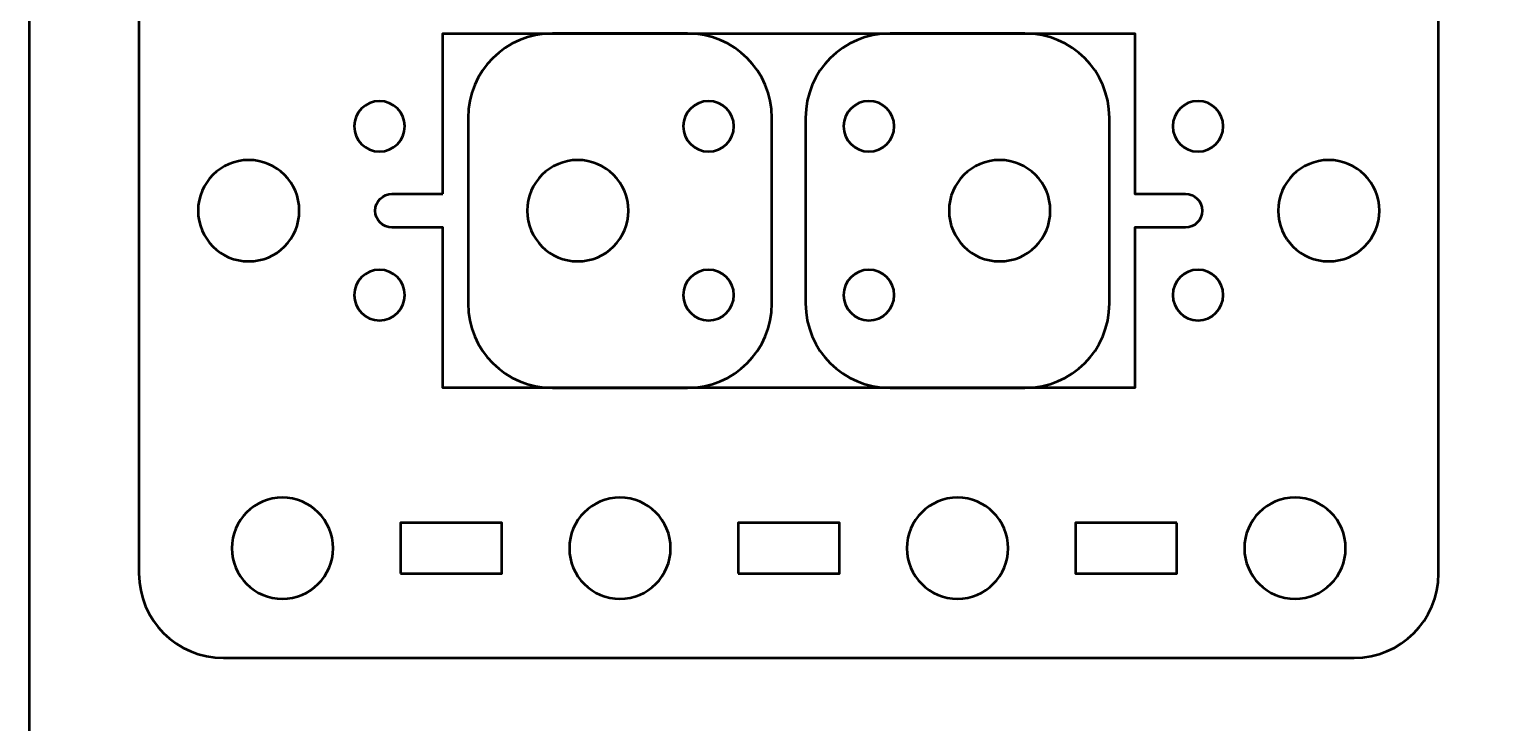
# Model space of a CAD drawing. Header units: centimetres. Extents: x -17.9 to -3.1, y -25.3 to -4.3.
# Drawn here: x -17.9 to -9.22, y -17.88 to -13.77 of the extents above; entities that cross this region are included whole.
import ezdxf

# ---------------------------------------------------------------- set-up
doc = ezdxf.new("R2010")
doc.units = ezdxf.units.CM
doc.header["$MEASUREMENT"] = 0
doc.layers.add('Layer 1', color=7, linetype='Continuous')

msp = doc.modelspace()

# ---------------------------------------------------------------- linework, layer by layer
at = {"layer": 'Layer 1', "color": 7, "lineweight": 53}
msp.add_open_spline([(-17.90003, -24.8499), (-17.90003, -24.8499), (-17.90003, -4.84994), (-17.90003, -4.84994), (-17.90003, -4.84994), (-17.90003, -4.57297), (-17.67694, -4.34998), (-17.39994, -4.34998), (-17.39994, -4.34998), (-17.39994, -4.34998), (-3.60007, -4.34998), (-3.60007, -4.34998), (-3.60007, -4.34998), (-3.32293, -4.34998), (-3.09997, -4.57297), (-3.09997, -4.84994), (-3.09997, -4.84994), (-3.09997, -4.84994), (-3.09997, -24.8499), (-3.09997, -24.8499), (-3.09997, -24.8499), (-3.09997, -25.1269), (-3.32293, -25.34999), (-3.60007, -25.34999), (-3.60007, -25.34999), (-3.60007, -25.34999), (-17.39994, -25.34999), (-17.39994, -25.34999), (-17.39994, -25.34999), (-17.67694, -25.34999), (-17.90003, -25.1269), (-17.90003, -24.8499)], degree=3, knots=[0, 0, 0, 0, 0.125, 0.125, 0.125, 0.125, 0.25, 0.25, 0.25, 0.25, 0.375, 0.375, 0.375, 0.375, 0.5, 0.5, 0.5, 0.5, 0.625, 0.625, 0.625, 0.625, 0.75, 0.75, 0.75, 0.75, 0.875, 0.875, 0.875, 0.875, 1, 1, 1, 1], dxfattribs=at)
at = {"layer": 'Layer 1', "color": 2, "lineweight": 53}
for points, knots in [([(-10.05011, -12.19998), (-9.77311, -12.19998), (-9.55001, -12.42307), (-9.55001, -12.70007), (-9.55001, -12.70007), (-9.55001, -12.70007), (-9.55001, -16.99993), (-9.55001, -16.99993), (-9.55001, -16.99993), (-9.55001, -17.27706), (-9.77311, -17.50002), (-10.05011, -17.50002), (-10.05011, -17.50002), (-12.8167, -17.50002), (-13.98332, -17.50002), (-16.74991, -17.50002), (-16.74991, -17.50002), (-17.02691, -17.50002), (-17.25001, -17.27693), (-17.25001, -16.99993), (-17.25001, -16.99993), (-17.25001, -16.99993), (-17.25001, -12.70007), (-17.25001, -12.70007), (-17.25001, -12.70007), (-17.25001, -12.42294), (-17.02691, -12.19998), (-16.74991, -12.19998), (-16.74991, -12.19998), (-13.98332, -12.19998), (-12.8167, -12.19998), (-10.05011, -12.19998)], [0, 0, 0, 0, 0.125, 0.125, 0.125, 0.125, 0.25, 0.25, 0.25, 0.25, 0.375, 0.375, 0.375, 0.375, 0.5, 0.5, 0.5, 0.5, 0.625, 0.625, 0.625, 0.625, 0.75, 0.75, 0.75, 0.75, 0.875, 0.875, 0.875, 0.875, 1, 1, 1, 1]), ([(-15.45001, -14.75002), (-15.45001, -14.75002), (-15.75006, -14.75002), (-15.75006, -14.75002), (-15.75006, -14.75002), (-15.80527, -14.75002), (-15.85006, -14.79481), (-15.85006, -14.85002), (-15.85006, -14.85002), (-15.85006, -14.90523), (-15.80527, -14.95002), (-15.75006, -14.95002), (-15.75006, -14.95002), (-15.75006, -14.95002), (-15.45001, -14.95002), (-15.45001, -14.95002), (-15.45001, -14.95002), (-15.45001, -14.95002), (-15.45001, -15.89999), (-15.45001, -15.89999), (-15.45001, -15.89999), (-15.45001, -15.89999), (-11.35001, -15.9), (-11.35001, -15.9), (-11.35001, -15.9), (-11.35001, -15.9), (-11.35001, -14.94998), (-11.35001, -14.94998), (-11.35001, -14.94998), (-11.35001, -14.94998), (-11.04996, -14.94998), (-11.04996, -14.94998), (-11.04996, -14.94998), (-10.99475, -14.94998), (-10.94996, -14.90519), (-10.94996, -14.84998), (-10.94996, -14.84998), (-10.94996, -14.79477), (-10.99475, -14.74998), (-11.04996, -14.74998), (-11.04996, -14.74998), (-11.04996, -14.74998), (-11.35001, -14.74998), (-11.35001, -14.74998), (-11.35001, -14.74998), (-11.35001, -14.74998), (-11.35001, -13.80001), (-11.35001, -13.80001), (-11.35001, -13.80001), (-11.35001, -13.80001), (-15.45001, -13.8), (-15.45001, -13.8), (-15.45001, -13.8), (-15.45001, -13.8), (-15.45001, -14.75002), (-15.45001, -14.75002)], [0, 0, 0, 0, 0.0714286, 0.0714286, 0.0714286, 0.0714286, 0.1428571, 0.1428571, 0.1428571, 0.1428571, 0.2142857, 0.2142857, 0.2142857, 0.2142857, 0.2857143, 0.2857143, 0.2857143, 0.2857143, 0.3571429, 0.3571429, 0.3571429, 0.3571429, 0.4285714, 0.4285714, 0.4285714, 0.4285714, 0.5, 0.5, 0.5, 0.5, 0.5714286, 0.5714286, 0.5714286, 0.5714286, 0.6428571, 0.6428571, 0.6428571, 0.6428571, 0.7142857, 0.7142857, 0.7142857, 0.7142857, 0.7857143, 0.7857143, 0.7857143, 0.7857143, 0.8571429, 0.8571429, 0.8571429, 0.8571429, 0.9285714, 0.9285714, 0.9285714, 0.9285714, 1, 1, 1, 1]), ([(-14.00011, -13.79998), (-13.72311, -13.79998), (-13.50001, -14.02307), (-13.50001, -14.30007), (-13.50001, -14.30007), (-13.50001, -14.30007), (-13.50001, -15.39993), (-13.50001, -15.39993), (-13.50001, -15.39993), (-13.50001, -15.67706), (-13.72311, -15.90002), (-14.00011, -15.90002), (-14.00011, -15.90002), (-14.00011, -15.90002), (-14.79991, -15.90002), (-14.79991, -15.90002), (-14.79991, -15.90002), (-15.07691, -15.90002), (-15.30001, -15.67693), (-15.30001, -15.39993), (-15.30001, -15.39993), (-15.30001, -15.39993), (-15.30001, -14.30007), (-15.30001, -14.30007), (-15.30001, -14.30007), (-15.30001, -14.02294), (-15.07691, -13.79998), (-14.79991, -13.79998), (-14.79991, -13.79998), (-14.79991, -13.79998), (-14.00011, -13.79998), (-14.00011, -13.79998)], [0, 0, 0, 0, 0.125, 0.125, 0.125, 0.125, 0.25, 0.25, 0.25, 0.25, 0.375, 0.375, 0.375, 0.375, 0.5, 0.5, 0.5, 0.5, 0.625, 0.625, 0.625, 0.625, 0.75, 0.75, 0.75, 0.75, 0.875, 0.875, 0.875, 0.875, 1, 1, 1, 1]), ([(-12.79991, -15.90002), (-13.07691, -15.90002), (-13.30001, -15.67693), (-13.30001, -15.39993), (-13.30001, -15.39993), (-13.30001, -15.39993), (-13.30001, -14.30007), (-13.30001, -14.30007), (-13.30001, -14.30007), (-13.30001, -14.02294), (-13.07691, -13.79998), (-12.79991, -13.79998), (-12.79991, -13.79998), (-12.79991, -13.79998), (-12.00011, -13.79998), (-12.00011, -13.79998), (-12.00011, -13.79998), (-11.72311, -13.79998), (-11.50001, -14.02307), (-11.50001, -14.30007), (-11.50001, -14.30007), (-11.50001, -14.30007), (-11.50001, -15.39993), (-11.50001, -15.39993), (-11.50001, -15.39993), (-11.50001, -15.67706), (-11.72311, -15.90002), (-12.00011, -15.90002), (-12.00011, -15.90002), (-12.00011, -15.90002), (-12.79991, -15.90002), (-12.79991, -15.90002)], [0, 0, 0, 0, 0.125, 0.125, 0.125, 0.125, 0.25, 0.25, 0.25, 0.25, 0.375, 0.375, 0.375, 0.375, 0.5, 0.5, 0.5, 0.5, 0.625, 0.625, 0.625, 0.625, 0.75, 0.75, 0.75, 0.75, 0.875, 0.875, 0.875, 0.875, 1, 1, 1, 1])]:
    msp.add_open_spline(points, degree=3, knots=knots, dxfattribs=at)
at = {"layer": 'Layer 1', "color": 250, "lineweight": 53}
for points in [[(-15.82506, -14.20002), (-15.74244, -14.20002), (-15.67506, -14.26741), (-15.67506, -14.35003), (-15.67506, -14.35003), (-15.67506, -14.43263), (-15.74244, -14.50002), (-15.82506, -14.50002), (-15.82506, -14.50002), (-15.90768, -14.50002), (-15.97506, -14.43263), (-15.97506, -14.35003), (-15.97506, -14.35003), (-15.97506, -14.26741), (-15.90768, -14.20002), (-15.82506, -14.20002)], [(-13.87506, -14.20002), (-13.79244, -14.20002), (-13.72506, -14.26741), (-13.72506, -14.35003), (-13.72506, -14.35003), (-13.72506, -14.43263), (-13.79244, -14.50002), (-13.87506, -14.50002), (-13.87506, -14.50002), (-13.95768, -14.50002), (-14.02506, -14.43263), (-14.02506, -14.35003), (-14.02506, -14.35003), (-14.02506, -14.26741), (-13.95768, -14.20002), (-13.87506, -14.20002)], [(-12.92496, -14.49998), (-13.00758, -14.49998), (-13.07496, -14.43259), (-13.07496, -14.34998), (-13.07496, -14.34998), (-13.07496, -14.26737), (-13.00758, -14.19998), (-12.92496, -14.19998), (-12.92496, -14.19998), (-12.84234, -14.19998), (-12.77496, -14.26737), (-12.77496, -14.34998), (-12.77496, -14.34998), (-12.77496, -14.43259), (-12.84234, -14.49998), (-12.92496, -14.49998)], [(-10.97496, -14.49998), (-11.05758, -14.49998), (-11.12496, -14.43259), (-11.12496, -14.34998), (-11.12496, -14.34998), (-11.12496, -14.26737), (-11.05758, -14.19998), (-10.97496, -14.19998), (-10.97496, -14.19998), (-10.89234, -14.19998), (-10.82496, -14.26737), (-10.82496, -14.34998), (-10.82496, -14.34998), (-10.82496, -14.43259), (-10.89234, -14.49998), (-10.97496, -14.49998)], [(-10.97496, -14.49998), (-11.05758, -14.49998), (-11.12496, -14.43259), (-11.12496, -14.34998), (-11.12496, -14.34998), (-11.12496, -14.26737), (-11.05758, -14.19998), (-10.97496, -14.19998), (-10.97496, -14.19998), (-10.89234, -14.19998), (-10.82496, -14.26737), (-10.82496, -14.34998), (-10.82496, -14.34998), (-10.82496, -14.43259), (-10.89234, -14.49998), (-10.97496, -14.49998)], [(-15.82506, -15.20002), (-15.74244, -15.20002), (-15.67506, -15.26741), (-15.67506, -15.35002), (-15.67506, -15.35002), (-15.67506, -15.43263), (-15.74244, -15.50002), (-15.82506, -15.50002), (-15.82506, -15.50002), (-15.90768, -15.50002), (-15.97506, -15.43263), (-15.97506, -15.35002), (-15.97506, -15.35002), (-15.97506, -15.26741), (-15.90768, -15.20002), (-15.82506, -15.20002)], [(-13.87506, -15.20002), (-13.79244, -15.20002), (-13.72506, -15.26741), (-13.72506, -15.35002), (-13.72506, -15.35002), (-13.72506, -15.43263), (-13.79244, -15.50002), (-13.87506, -15.50002), (-13.87506, -15.50002), (-13.95768, -15.50002), (-14.02506, -15.43263), (-14.02506, -15.35002), (-14.02506, -15.35002), (-14.02506, -15.26741), (-13.95768, -15.20002), (-13.87506, -15.20002)], [(-12.92496, -15.49998), (-13.00758, -15.49998), (-13.07496, -15.43259), (-13.07496, -15.34997), (-13.07496, -15.34997), (-13.07496, -15.26737), (-13.00758, -15.19998), (-12.92496, -15.19998), (-12.92496, -15.19998), (-12.84234, -15.19998), (-12.77496, -15.26737), (-12.77496, -15.34997), (-12.77496, -15.34997), (-12.77496, -15.43259), (-12.84234, -15.49998), (-12.92496, -15.49998)], [(-10.97496, -15.49998), (-11.05758, -15.49998), (-11.12496, -15.43259), (-11.12496, -15.34997), (-11.12496, -15.34997), (-11.12496, -15.26737), (-11.05758, -15.19998), (-10.97496, -15.19998), (-10.97496, -15.19998), (-10.89234, -15.19998), (-10.82496, -15.26737), (-10.82496, -15.34997), (-10.82496, -15.34997), (-10.82496, -15.43259), (-10.89234, -15.49998), (-10.97496, -15.49998)], [(-10.97496, -15.49998), (-11.05758, -15.49998), (-11.12496, -15.43259), (-11.12496, -15.34997), (-11.12496, -15.34997), (-11.12496, -15.26737), (-11.05758, -15.19998), (-10.97496, -15.19998), (-10.97496, -15.19998), (-10.89234, -15.19998), (-10.82496, -15.26737), (-10.82496, -15.34997), (-10.82496, -15.34997), (-10.82496, -15.43259), (-10.89234, -15.49998), (-10.97496, -15.49998)]]:
    msp.add_open_spline(points, degree=3, knots=[0, 0, 0, 0, 0.25, 0.25, 0.25, 0.25, 0.5, 0.5, 0.5, 0.5, 0.75, 0.75, 0.75, 0.75, 1, 1, 1, 1], dxfattribs=at)
at = {"layer": 'Layer 1', "lineweight": 53}
for points in [[(-16.59998, -14.55001), (-16.43421, -14.55001), (-16.29998, -14.68433), (-16.29998, -14.85), (-16.29998, -14.85), (-16.29998, -15.01563), (-16.43421, -15.15), (-16.59998, -15.15), (-16.59998, -15.15), (-16.76564, -15.15), (-16.89998, -15.01563), (-16.89998, -14.85), (-16.89998, -14.85), (-16.89998, -14.68433), (-16.76564, -14.55001), (-16.59998, -14.55001)], [(-14.64998, -14.55001), (-14.48421, -14.55001), (-14.34998, -14.68433), (-14.34998, -14.85), (-14.34998, -14.85), (-14.34998, -15.01563), (-14.48421, -15.15), (-14.64998, -15.15), (-14.64998, -15.15), (-14.81564, -15.15), (-14.94998, -15.01563), (-14.94998, -14.85), (-14.94998, -14.85), (-14.94998, -14.68433), (-14.81564, -14.55001), (-14.64998, -14.55001)], [(-12.15004, -15.14999), (-12.31581, -15.14999), (-12.45004, -15.01567), (-12.45004, -14.85), (-12.45004, -14.85), (-12.45004, -14.68437), (-12.31581, -14.55), (-12.15004, -14.55), (-12.15004, -14.55), (-11.98438, -14.55), (-11.85004, -14.68437), (-11.85004, -14.85), (-11.85004, -14.85), (-11.85004, -15.01567), (-11.98438, -15.14999), (-12.15004, -15.14999)], [(-10.2001, -15.15001), (-10.36573, -15.15001), (-10.50011, -15.01578), (-10.50011, -14.85), (-10.50011, -14.85), (-10.50011, -14.68434), (-10.36573, -14.55), (-10.2001, -14.55), (-10.2001, -14.55), (-10.03433, -14.55), (-9.9001, -14.68434), (-9.9001, -14.85), (-9.9001, -14.85), (-9.9001, -15.01578), (-10.03433, -15.15001), (-10.2001, -15.15001)], [(-10.2001, -15.15001), (-10.36573, -15.15001), (-10.50011, -15.01578), (-10.50011, -14.85), (-10.50011, -14.85), (-10.50011, -14.68434), (-10.36573, -14.55), (-10.2001, -14.55), (-10.2001, -14.55), (-10.03433, -14.55), (-9.9001, -14.68434), (-9.9001, -14.85), (-9.9001, -14.85), (-9.9001, -15.01578), (-10.03433, -15.15001), (-10.2001, -15.15001)], [(-16.39998, -16.54999), (-16.23421, -16.54999), (-16.09998, -16.68422), (-16.09998, -16.85), (-16.09998, -16.85), (-16.09998, -17.01566), (-16.23421, -17.15), (-16.39998, -17.15), (-16.39998, -17.15), (-16.56564, -17.15), (-16.69998, -17.01566), (-16.69998, -16.85), (-16.69998, -16.85), (-16.69998, -16.68422), (-16.56564, -16.54999), (-16.39998, -16.54999)], [(-14.39992, -16.54999), (-14.23429, -16.54999), (-14.09991, -16.68422), (-14.09991, -16.85), (-14.09991, -16.85), (-14.09991, -17.01566), (-14.23429, -17.15), (-14.39992, -17.15), (-14.39992, -17.15), (-14.56569, -17.15), (-14.69992, -17.01566), (-14.69992, -16.85), (-14.69992, -16.85), (-14.69992, -16.68422), (-14.56569, -16.54999), (-14.39992, -16.54999)], [(-12.39992, -16.55001), (-12.23429, -16.55001), (-12.09991, -16.68433), (-12.09991, -16.85), (-12.09991, -16.85), (-12.09991, -17.01563), (-12.23429, -17.15), (-12.39992, -17.15), (-12.39992, -17.15), (-12.56569, -17.15), (-12.69992, -17.01563), (-12.69992, -16.85), (-12.69992, -16.85), (-12.69992, -16.68433), (-12.56569, -16.55001), (-12.39992, -16.55001)], [(-10.4001, -17.14999), (-10.56573, -17.14999), (-10.70011, -17.01567), (-10.70011, -16.85), (-10.70011, -16.85), (-10.70011, -16.68437), (-10.56573, -16.55), (-10.4001, -16.55), (-10.4001, -16.55), (-10.23433, -16.55), (-10.1001, -16.68437), (-10.1001, -16.85), (-10.1001, -16.85), (-10.1001, -17.01567), (-10.23433, -17.14999), (-10.4001, -17.14999)], [(-15.69996, -16.99993), (-15.69996, -16.99993), (-15.69996, -16.69992), (-15.69996, -16.69992), (-15.69996, -16.69992), (-15.69996, -16.69992), (-15.09997, -16.69992), (-15.09997, -16.69992), (-15.09997, -16.69992), (-15.09997, -16.69992), (-15.09997, -16.99993), (-15.09997, -16.99993), (-15.09997, -16.99993), (-15.09997, -16.99993), (-15.69996, -16.99993), (-15.69996, -16.99993)], [(-13.69996, -17.00007), (-13.69996, -17.00007), (-13.69996, -16.70007), (-13.69996, -16.70007), (-13.69996, -16.70007), (-13.69996, -16.70007), (-13.09997, -16.70007), (-13.09997, -16.70007), (-13.09997, -16.70007), (-13.09997, -16.70007), (-13.09997, -17.00007), (-13.09997, -17.00007), (-13.09997, -17.00007), (-13.09997, -17.00007), (-13.69996, -17.00007), (-13.69996, -17.00007)], [(-11.10006, -16.70007), (-11.10006, -16.70007), (-11.10006, -17.00008), (-11.10006, -17.00008), (-11.10006, -17.00008), (-11.10006, -17.00008), (-11.70005, -17.00008), (-11.70005, -17.00008), (-11.70005, -17.00008), (-11.70005, -17.00008), (-11.70005, -16.70007), (-11.70005, -16.70007), (-11.70005, -16.70007), (-11.70005, -16.70007), (-11.10006, -16.70007), (-11.10006, -16.70007)]]:
    msp.add_open_spline(points, degree=3, knots=[0, 0, 0, 0, 0.25, 0.25, 0.25, 0.25, 0.5, 0.5, 0.5, 0.5, 0.75, 0.75, 0.75, 0.75, 1, 1, 1, 1], dxfattribs=at)

doc.saveas('drawing.dxf')
